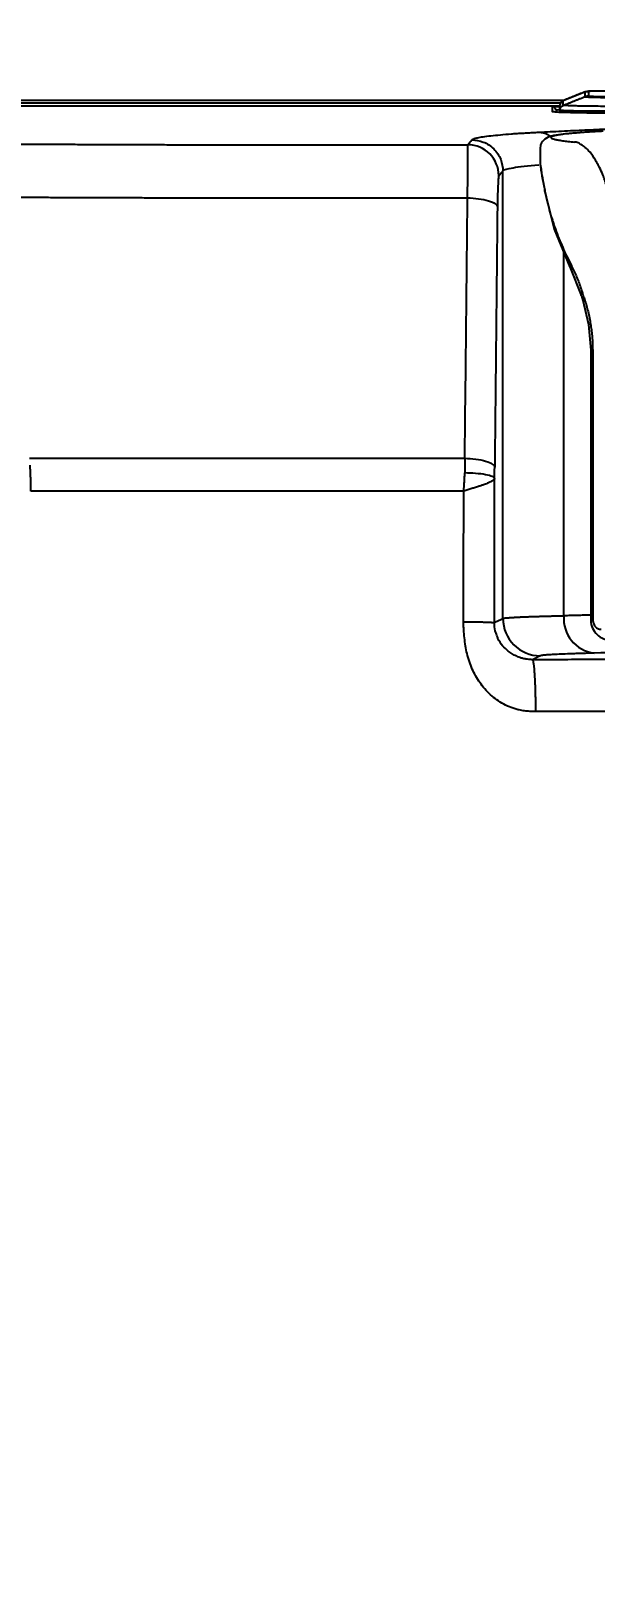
# Model space of a CAD drawing. Extents: x -4361 to 1554, y -156 to 2372.
# Drawn here: x -840.3 to -787.5, y 1653.5 to 1797.8 of the extents above; entities that cross this region are included whole.
import ezdxf

# ---------------------------------------------------------------- set-up
doc = ezdxf.new("R2010")
doc.units = 0
doc.header["$LTSCALE"] = 20
doc.header["$MEASUREMENT"] = 0
doc.layers.get('0').update_dxf_attribs({"linetype": 'CONTINUOUS'})
doc.layers.get('DEFPOINTS').update_dxf_attribs({"linetype": 'CONTINUOUS'})
doc.styles.get("Standard").update_dxf_attribs({"font": 'NanumGothic.ttf'})
doc.dimstyles.get("Standard").update_dxf_attribs({"dimtxt": 2.7, "dimasz": 2.5, "dimexe": 1.5, "dimexo": 1.5, "dimgap": 1.5, "dimtad": 1, "dimdec": 0, "dimlfac": 10, "dimzin": 0, "dimdsep": 46, "dimtxsty": 'Standard', "dimcen": 0, "dimclrt": 2, "dimadec": 0, "dimazin": 0, "dimtfac": 1, "dimtdec": 0, "dimtmove": 0, "dimatfit": 3, "dimfxl": 0, "dimtolj": 1, "dimtzin": 0, "dimarcsym": 0})

# ---------------------------------------------------------------- blocks, each defined once
blk = doc.blocks.new('*D22')
at = {"color": 3, "lineweight": -2}
for p, q in [((-1060.18, 1772.82), (-1060.18, 1895.2)), ((-335.22, 1591.97), (-335.22, 1895.2)), ((-1040.18, 1890.2), (-355.22, 1890.2))]:
    blk.add_line(p, q, dxfattribs=at)
at = {"color": 3}
for points in [[(-1040.18, 1893.53), (-1040.18, 1886.87), (-1060.18, 1890.2)], [(-355.22, 1893.53), (-355.22, 1886.87), (-335.22, 1890.2)]]:
    blk.add_solid(points, dxfattribs=at)
at = {"layer": 'DEFPOINTS', "color": 0}
for p in [(-335.22, 1890.2), (-1060.18, 1771.32), (-335.22, 1590.47)]:
    blk.add_point(p, dxfattribs=at)
at = {"color": 2, "insert": (-697.7, 1911.09), "char_height": 20, "attachment_point": 5}
blk.add_mtext('\\A1;725', dxfattribs=at)

msp = doc.modelspace()

# ---------------------------------------------------------------- linework, layer by layer
for p, q in [((-790.46, 1791.32), (-1040.18, 1791.32)), ((-788.5, 1792.1), (-790.53, 1791.29)), ((-788.51, 1792.1), (-788.51, 1791.66)), ((-788.14, 1792.17), (-788.14, 1791.73)), ((-769.76, 1792.18), (-787.58, 1792.18)), ((-790.78, 1791.05), (-1039.91, 1791.05)), ((-790.83, 1790.79), (-1039.91, 1790.79)), ((-790.83, 1790.39), (-790.83, 1790.83)), ((-790.83, 1790.2), (-790.83, 1790.39)), ((-792.68, 1786.81), (-792.68, 1785.47)), ((-796.17, 1742.84), (-796.17, 1784.73)), ((-790.45, 1743.09), (-790.45, 1777.06)), ((-789.91, 1775.74), (-788.82, 1773.01)), ((-788.82, 1773.03), (-788.69, 1772.59)), ((-787.95, 1767.96), (-787.95, 1742.81)), ((-787.76, 1767.96), (-787.76, 1742.82)), ((-792.67, 1739.34), (-793.38, 1738.98))]:
    msp.add_line(p, q)
at = {"flags": 128}
for points in [[(-786.77, 1788.43), (-789, 1788.29), (-790.52, 1788.15), (-791.41, 1788.02), (-791.92, 1787.87), (-792.24, 1787.69), (-792.47, 1787.47), (-792.56, 1787.33), (-792.63, 1787.16), (-792.68, 1786.78)], [(-792.62, 1785.1), (-792.53, 1784.27), (-792.3, 1783.2)], [(-792.28, 1782.92), (-791.36, 1779.26), (-789.89, 1775.7)], [(-788.69, 1772.61), (-788.15, 1770.35), (-787.95, 1767.93)]]:
    msp.add_lwpolyline(points, dxfattribs=at)
for centre, radius, start, end in [((-787.37, 1784.54), 7.64, 91.5301, 98.065), ((-785.98, 1848.95), 57.28, 268.3086, 269.5955), ((-799.45, 1784.26), 2.9, 0.1143, 89.907), ((-792.66, 1742.84), 3.5, 180.0277, 269.9462), ((-787.21, 1742.83), 3.26, 175.3002, 262.6543), ((-786.07, 1742.7), 1.88, 176.2637, 266.5599)]:
    msp.add_arc(centre, radius, start, end)
for points, knots in [([(-790.52, 1791.29), (-790.56, 1791.27), (-790.65, 1791.23), (-790.75, 1791.11), (-790.82, 1790.98), (-790.83, 1790.88), (-790.83, 1790.83)], [0, 0, 0, 0, 0.249999, 0.499997, 0.750008, 1, 1, 1, 1]), ([(-788.41, 1792.1), (-788.43, 1792.1), (-788.5, 1792.1), (-788.51, 1792.1), (-788.51, 1792.1)], [0, 0, 0, 0, 0.2298102, 1, 1, 1, 1]), ([(-788.51, 1791.66), (-788.44, 1791.65), (-788.31, 1791.63), (-787.26, 1791.6), (-785.76, 1791.59), (-784.58, 1791.59), (-783.98, 1791.59)], [0, 0, 0, 0, 0.250043, 0.500057, 0.750043, 1, 1, 1, 1]), ([(-787.58, 1792.18), (-787.65, 1792.18), (-787.76, 1792.18), (-787.89, 1792.18), (-787.98, 1792.17), (-788.05, 1792.17), (-788.12, 1792.17), (-788.13, 1792.17), (-788.14, 1792.17)], [0, 0, 0, 0, 0.2394691, 0.3694289, 0.500003, 0.6299635, 0.7605373, 1, 1, 1, 1]), ([(-788.14, 1791.73), (-788.12, 1791.72), (-788.09, 1791.71), (-787.72, 1791.7), (-787.67, 1791.7)], [0, 0, 0, 0, 0.849768, 1, 1, 1, 1]), ([(-787.67, 1791.7), (-787.44, 1791.69), (-786.95, 1791.68), (-785.61, 1791.67), (-784.52, 1791.66), (-783.98, 1791.66)], [0, 0, 0, 0, 0.291585, 0.645793, 1, 1, 1, 1]), ([(-792.8, 1788.34), (-792.45, 1788.36), (-791.74, 1788.39), (-790.67, 1788.45), (-789.58, 1788.5), (-788.5, 1788.55), (-787.4, 1788.6), (-786.29, 1788.65), (-785.18, 1788.7), (-784.06, 1788.75), (-782.93, 1788.79), (-781.79, 1788.84), (-780.64, 1788.89), (-779.49, 1788.93), (-778.33, 1788.98), (-777.16, 1789.02), (-775.98, 1789.06), (-774.79, 1789.11), (-772.29, 1789.19), (-768.43, 1789.32), (-763.1, 1789.48), (-757.64, 1789.63), (-752.04, 1789.77), (-746.3, 1789.89), (-740.44, 1790.01), (-734.45, 1790.12), (-729.47, 1790.2), (-725.58, 1790.26), (-722.81, 1790.3), (-720.02, 1790.34), (-717.21, 1790.37), (-714.38, 1790.41), (-711.53, 1790.44), (-708.65, 1790.47), (-705.76, 1790.5), (-703.81, 1790.52), (-702.83, 1790.53)], [0, 0, 0, 0, 0.014703, 0.0294, 0.044092, 0.058779, 0.073463, 0.088143, 0.102821, 0.117496, 0.132169, 0.146841, 0.161512, 0.176183, 0.190854, 0.205526, 0.220199, 0.234874, 0.249551, 0.312174, 0.374726, 0.437247, 0.499779, 0.562375, 0.624957, 0.687565, 0.750239, 0.777975, 0.805706, 0.833436, 0.861169, 0.888909, 0.916658, 0.944421, 0.9722, 1, 1, 1, 1]), ([(-791.53, 1790.73), (-791.5, 1790.74), (-791.44, 1790.75), (-790.98, 1790.75), (-790.83, 1790.76)], [0, 0, 0, 0, 0.683331, 1, 1, 1, 1]), ([(-791.53, 1790.73), (-791.46, 1790.73), (-791.38, 1790.7), (-791.26, 1790.58), (-791.23, 1790.5), (-791.23, 1790.43)], [0, 0, 0, 0, 0.5, 0.5, 1, 1, 1, 1]), ([(-783.98, 1790.1), (-784.07, 1790.1), (-784.24, 1790.1), (-784.49, 1790.11), (-784.74, 1790.11), (-784.99, 1790.11), (-785.39, 1790.11), (-785.92, 1790.11), (-786.75, 1790.12), (-787.64, 1790.12), (-788.54, 1790.14), (-789.47, 1790.15), (-790.38, 1790.18), (-790.98, 1790.2), (-791.29, 1790.22), (-791.42, 1790.24), (-791.49, 1790.25), (-791.53, 1790.25), (-791.53, 1790.26), (-791.53, 1790.26)], [0, 0, 0, 0, 0.021414, 0.042773, 0.064099, 0.085417, 0.106751, 0.165105, 0.223341, 0.326306, 0.411043, 0.497233, 0.635535, 0.773476, 0.832468, 0.891798, 0.927719, 0.963748, 1, 1, 1, 1]), ([(-791.23, 1790.43), (-791.21, 1790.43), (-791.16, 1790.44), (-791.02, 1790.45), (-790.85, 1790.45), (-790.83, 1790.45)], [0, 0, 0, 0, 0.502387, 0.951824, 1, 1, 1, 1]), ([(-790.83, 1790.39), (-790.83, 1790.44), (-790.82, 1790.54), (-790.75, 1790.67), (-790.65, 1790.79), (-790.56, 1790.83), (-790.52, 1790.85)], [0, 0, 0, 0, 0.249991, 0.499997, 0.750009, 1, 1, 1, 1]), ([(-783.98, 1790.29), (-784.86, 1790.29), (-786.19, 1790.29), (-787.78, 1790.3), (-789.08, 1790.32), (-790.08, 1790.34), (-790.72, 1790.36), (-790.79, 1790.38), (-790.83, 1790.39)], [0, 0, 0, 0, 0.242814, 0.369674, 0.499799, 0.708813, 0.844239, 1, 1, 1, 1]), ([(-783.98, 1790.75), (-784.12, 1790.75), (-784.66, 1790.75), (-785.52, 1790.75), (-786.4, 1790.76), (-787.17, 1790.76), (-787.89, 1790.77), (-788.55, 1790.78), (-789.08, 1790.79), (-789.61, 1790.8), (-790.08, 1790.82), (-790.44, 1790.83), (-790.49, 1790.85), (-790.52, 1790.85)], [0, 0, 0, 0, 0.04107, 0.157591, 0.25304, 0.309983, 0.40874, 0.500158, 0.56246, 0.642032, 0.762592, 0.870625, 1, 1, 1, 1]), ([(-799.06, 1787.62), (-799.06, 1787.63), (-799.04, 1787.65), (-799.01, 1787.67), (-798.97, 1787.69), (-798.92, 1787.71), (-798.86, 1787.74), (-798.79, 1787.76), (-798.72, 1787.78), (-798.63, 1787.8), (-798.43, 1787.85), (-798.03, 1787.92), (-797.32, 1788.01), (-796.43, 1788.1), (-795.6, 1788.17), (-794.91, 1788.22), (-794.42, 1788.25), (-793.91, 1788.28), (-793.37, 1788.31), (-792.99, 1788.33), (-792.8, 1788.34)], [0, 0, 0, 0, 0.028006, 0.055925, 0.083764, 0.11153, 0.13923, 0.166873, 0.194465, 0.222015, 0.24953, 0.37424, 0.500223, 0.626082, 0.750805, 0.800279, 0.849892, 0.899687, 0.949708, 1, 1, 1, 1]), ([(-792.8, 1788.34), (-792.51, 1788.3), (-792.11, 1788.25), (-791.77, 1788), (-791.68, 1787.94)], [0, 0, 0, 0, 0.742677, 1, 1, 1, 1]), ([(-786.81, 1788.43), (-786.92, 1788.42), (-787.12, 1788.41), (-787.41, 1788.4), (-787.7, 1788.38), (-787.97, 1788.36), (-788.24, 1788.35), (-788.49, 1788.33), (-788.74, 1788.31), (-788.98, 1788.29), (-789.21, 1788.27), (-789.42, 1788.26), (-789.63, 1788.24), (-789.83, 1788.22), (-790.17, 1788.19), (-790.59, 1788.14), (-791.03, 1788.07), (-791.35, 1788.01), (-791.57, 1787.94), (-791.68, 1787.88), (-791.67, 1787.81), (-791.56, 1787.74), (-791.35, 1787.68), (-791.03, 1787.61), (-790.68, 1787.56), (-790.35, 1787.51), (-790.08, 1787.48), (-789.79, 1787.45), (-789.57, 1787.43), (-789.47, 1787.42)], [0, 0, 0, 0, 0.020239, 0.040409, 0.060516, 0.080569, 0.100576, 0.120544, 0.140482, 0.160398, 0.180299, 0.200195, 0.220092, 0.24, 0.259926, 0.324391, 0.388654, 0.451997, 0.515168, 0.57743, 0.63954, 0.700752, 0.761812, 0.82199, 0.881983, 0.911573, 0.941082, 0.970546, 1, 1, 1, 1]), ([(-841.88, 1787.23), (-841.34, 1787.23), (-840.25, 1787.22), (-838.63, 1787.22), (-837, 1787.21), (-835.37, 1787.2), (-833.75, 1787.2), (-832.12, 1787.19), (-830.49, 1787.18), (-828.85, 1787.18), (-827.22, 1787.17), (-825.59, 1787.17), (-823.96, 1787.17), (-822.32, 1787.16), (-820.22, 1787.16), (-817.65, 1787.15), (-814.62, 1787.15), (-811.58, 1787.15), (-808.55, 1787.15), (-805.51, 1787.15), (-802.48, 1787.15), (-800.45, 1787.16), (-799.44, 1787.16)], [0, 0, 0, 0, 0.0384796, 0.0769529, 0.1154215, 0.1538869, 0.1923504, 0.2308137, 0.269278, 0.3077449, 0.3462159, 0.3846924, 0.4231758, 0.4616677, 0.5001695, 0.5716125, 0.643027, 0.7144224, 0.785808, 0.8571933, 0.9285875, 1, 1, 1, 1]), ([(-799.47, 1782.2), (-799.47, 1782.28), (-799.47, 1782.45), (-799.47, 1782.7), (-799.47, 1782.95), (-799.46, 1783.21), (-799.46, 1783.46), (-799.46, 1783.71), (-799.46, 1783.96), (-799.46, 1784.2), (-799.46, 1784.44), (-799.46, 1784.68), (-799.46, 1784.91), (-799.46, 1785.13), (-799.46, 1785.35), (-799.46, 1785.56), (-799.46, 1785.9), (-799.45, 1786.37), (-799.45, 1786.74), (-799.45, 1786.95), (-799.45, 1787.06), (-799.44, 1787.13), (-799.44, 1787.15), (-799.44, 1787.16)], [0, 0, 0, 0, 0.030522, 0.061624, 0.093296, 0.125528, 0.158304, 0.191609, 0.225425, 0.25973, 0.294501, 0.329713, 0.365337, 0.401344, 0.437701, 0.474374, 0.511325, 0.630328, 0.773123, 0.831232, 0.888492, 0.944784, 1, 1, 1, 1]), ([(-799.06, 1787.62), (-798.72, 1787.62), (-798.35, 1787.56), (-797.64, 1787.28), (-797.3, 1787.06), (-796.73, 1786.49), (-796.51, 1786.15), (-796.23, 1785.44), (-796.17, 1785.07), (-796.17, 1784.73)], [0, 0, 0, 0, 0.25, 0.25, 0.5, 0.5, 0.75, 0.75, 1, 1, 1, 1]), ([(-786.26, 1782.45), (-786.28, 1782.53), (-786.31, 1782.68), (-786.36, 1782.91), (-786.42, 1783.15), (-786.49, 1783.38), (-786.56, 1783.62), (-786.64, 1783.86), (-786.72, 1784.11), (-786.87, 1784.51), (-787.16, 1785.16), (-787.61, 1785.95), (-788.1, 1786.59), (-788.49, 1786.95), (-788.76, 1787.14), (-788.95, 1787.26), (-789.13, 1787.34), (-789.3, 1787.4), (-789.41, 1787.41), (-789.47, 1787.42)], [0, 0, 0, 0, 0.02671, 0.054326, 0.082847, 0.112271, 0.14259, 0.173796, 0.205877, 0.238823, 0.339761, 0.489458, 0.636141, 0.746777, 0.800715, 0.852979, 0.9036, 0.952605, 1, 1, 1, 1]), ([(-792.67, 1785.47), (-792.68, 1785.45), (-792.69, 1785.4), (-792.63, 1785.09), (-792.59, 1784.63), (-792.41, 1783.76), (-792.27, 1783.07)], [0, 0, 0, 0, 0.071571, 0.251011, 0.408388, 1, 1, 1, 1]), ([(-796.54, 1784.26), (-796.55, 1784.26), (-796.55, 1784.25), (-796.56, 1784.23), (-796.56, 1784.2), (-796.57, 1784.16), (-796.58, 1784.11), (-796.59, 1784.01), (-796.61, 1783.81), (-796.62, 1783.45), (-796.64, 1783), (-796.66, 1782.54), (-796.66, 1782.11), (-796.67, 1781.74), (-796.67, 1781.48), (-796.68, 1781.35)], [0, 0, 0, 0, 0.038014, 0.075855, 0.113604, 0.151343, 0.189155, 0.227122, 0.358072, 0.489091, 0.622865, 0.756679, 0.83787, 0.918703, 1, 1, 1, 1]), ([(-796.17, 1784.73), (-796.09, 1784.83), (-795.76, 1784.93), (-794.63, 1785.11), (-793.82, 1785.2), (-792.79, 1785.29)], [0, 0, 0, 0, 0.5, 0.5, 1, 1, 1, 1]), ([(-792.27, 1783.07), (-792.28, 1783.01), (-792.28, 1782.91), (-792.25, 1782.78), (-792.2, 1782.72), (-792.18, 1782.69)], [0, 0, 0, 0, 0.408254, 0.794484, 1, 1, 1, 1]), ([(-792.27, 1783.07), (-792.24, 1782.9), (-792.18, 1782.58), (-792.08, 1782.1), (-791.97, 1781.63), (-791.85, 1781.18), (-791.73, 1780.74), (-791.6, 1780.31), (-791.47, 1779.9), (-791.28, 1779.33), (-791.02, 1778.62), (-790.67, 1777.77), (-790.3, 1776.96), (-790.04, 1776.43), (-789.91, 1776.17)], [0, 0, 0, 0, 0.06976, 0.137869, 0.204327, 0.269135, 0.332294, 0.393802, 0.453662, 0.511873, 0.640333, 0.764504, 0.884391, 1, 1, 1, 1]), ([(-842.67, 1782.26), (-842.11, 1782.26), (-841, 1782.25), (-839.32, 1782.25), (-837.65, 1782.24), (-835.98, 1782.23), (-834.31, 1782.23), (-832.64, 1782.22), (-830.97, 1782.22), (-829.31, 1782.21), (-827.64, 1782.21), (-825.97, 1782.2), (-824.31, 1782.2), (-822.64, 1782.2), (-820.98, 1782.19), (-819.31, 1782.19), (-817.65, 1782.19), (-815.99, 1782.19), (-814.33, 1782.19), (-812.67, 1782.19), (-811.02, 1782.19), (-809.36, 1782.19), (-807.71, 1782.19), (-806.06, 1782.19), (-804.41, 1782.19), (-802.76, 1782.19), (-801.11, 1782.19), (-800.01, 1782.19), (-799.47, 1782.2)], [0, 0, 0, 0, 0.038885, 0.077737, 0.116555, 0.155338, 0.194089, 0.232805, 0.271487, 0.310136, 0.34875, 0.387331, 0.425878, 0.464391, 0.50287, 0.541315, 0.579726, 0.618103, 0.656446, 0.694755, 0.73303, 0.771271, 0.809478, 0.847651, 0.885789, 0.923894, 0.961964, 1, 1, 1, 1]), ([(-799.47, 1782.2), (-799.13, 1782.19), (-798.78, 1782.16), (-798.1, 1782.07), (-797.78, 1782.01), (-797.24, 1781.84), (-797.03, 1781.75), (-796.75, 1781.55), (-796.69, 1781.45), (-796.68, 1781.35)], [0, 0, 0, 0, 0.25, 0.25, 0.5, 0.5, 0.75, 0.75, 1, 1, 1, 1]), ([(-789.91, 1776.17), (-789.93, 1776.11), (-789.97, 1775.99), (-789.96, 1775.83), (-789.92, 1775.75), (-789.9, 1775.72)], [0, 0, 0, 0, 0.391308, 0.760849, 1, 1, 1, 1]), ([(-789.91, 1776.17), (-789.87, 1776.1), (-789.79, 1775.94), (-789.67, 1775.69), (-789.55, 1775.44), (-789.43, 1775.19), (-789.28, 1774.84), (-789.1, 1774.41), (-788.9, 1773.87), (-788.78, 1773.5), (-788.72, 1773.32)], [0, 0, 0, 0, 0.095163, 0.189789, 0.283949, 0.377719, 0.471171, 0.6498, 0.825884, 1, 1, 1, 1]), ([(-788.82, 1773.03), (-788.82, 1773.04), (-788.84, 1773.08), (-788.82, 1773.18), (-788.75, 1773.27), (-788.72, 1773.32)], [0, 0, 0, 0, 0.072713, 0.526383, 1, 1, 1, 1]), ([(-788.57, 1772.88), (-788.61, 1772.83), (-788.68, 1772.74), (-788.7, 1772.64), (-788.68, 1772.59), (-788.68, 1772.59)], [0, 0, 0, 0, 0.462152, 0.899366, 1, 1, 1, 1]), ([(-788.57, 1772.88), (-788.55, 1772.79), (-788.49, 1772.62), (-788.41, 1772.37), (-788.34, 1772.11), (-788.24, 1771.75), (-788.13, 1771.27), (-788.01, 1770.69), (-787.92, 1770.13), (-787.85, 1769.59), (-787.8, 1769.05), (-787.77, 1768.5), (-787.77, 1768.14), (-787.76, 1767.96)], [0, 0, 0, 0, 0.057577, 0.114296, 0.170202, 0.225338, 0.34754, 0.469788, 0.577767, 0.68437, 0.79, 0.89507, 1, 1, 1, 1]), ([(-787.76, 1767.96), (-787.81, 1767.96), (-787.9, 1767.96), (-787.95, 1767.96), (-787.94, 1767.96), (-787.94, 1767.96)], [0, 0, 0, 0, 0.446465, 0.892933, 1, 1, 1, 1]), ([(-840.45, 1757.83), (-839.96, 1757.83), (-838.74, 1757.83), (-836.52, 1757.83), (-833.52, 1757.83), (-829.75, 1757.83), (-825.2, 1757.83), (-820, 1757.83), (-814.69, 1757.83), (-809.79, 1757.83), (-805.71, 1757.83), (-802.45, 1757.83), (-800.54, 1757.83), (-799.73, 1757.83)], [0, 0, 0, 0, 0.035784, 0.090574, 0.16437, 0.257171, 0.368976, 0.499786, 0.639825, 0.759867, 0.859911, 0.939956, 1, 1, 1, 1]), ([(-840.34, 1754.74), (-840.34, 1754.84), (-840.33, 1755.04), (-840.34, 1755.35), (-840.34, 1755.65), (-840.35, 1755.96), (-840.36, 1756.26), (-840.37, 1756.57), (-840.39, 1756.87), (-840.4, 1757.07), (-840.41, 1757.17)], [0, 0, 0, 0, 0.123799, 0.247968, 0.372495, 0.497366, 0.62257, 0.748091, 0.873907, 1, 1, 1, 1]), ([(-799.73, 1757.83), (-799.4, 1757.82), (-799.05, 1757.8), (-798.37, 1757.71), (-798.05, 1757.64), (-797.51, 1757.48), (-797.3, 1757.39), (-797.01, 1757.19), (-796.94, 1757.08), (-796.93, 1756.99)], [0, 0, 0, 0, 0.25, 0.25, 0.5, 0.5, 0.75, 0.75, 1, 1, 1, 1]), ([(-799.83, 1754.74), (-799.82, 1754.84), (-799.81, 1755.02), (-799.79, 1755.27), (-799.78, 1755.48), (-799.76, 1755.75), (-799.74, 1756.07), (-799.74, 1756.33), (-799.73, 1756.45)], [0, 0, 0, 0, 0.167285, 0.313019, 0.437106, 0.539484, 0.789398, 1, 1, 1, 1]), ([(-796.94, 1755.94), (-796.95, 1755.93), (-796.95, 1755.9), (-796.97, 1755.87), (-797.01, 1755.83), (-797.06, 1755.78), (-797.11, 1755.74), (-797.23, 1755.67), (-797.44, 1755.56), (-797.72, 1755.44), (-798, 1755.34), (-798.24, 1755.25), (-798.5, 1755.17), (-798.77, 1755.08), (-799.2, 1754.95), (-799.57, 1754.82), (-799.83, 1754.74)], [0, 0, 0, 0, 0.038951, 0.0787971, 0.1194951, 0.1609942, 0.2032366, 0.2461571, 0.3646884, 0.4951222, 0.548101, 0.6207395, 0.6952521, 0.7468338, 0.8262016, 1, 1, 1, 1]), ([(-796.94, 1755.94), (-796.95, 1756), (-797.02, 1756.06), (-797.31, 1756.18), (-797.52, 1756.24), (-798.06, 1756.34), (-798.38, 1756.38), (-799.05, 1756.43), (-799.41, 1756.44), (-799.73, 1756.45)], [0, 0, 0, 0, 0.25, 0.25, 0.5, 0.5, 0.75, 0.75, 1, 1, 1, 1]), ([(-796.96, 1742.44), (-796.96, 1742.51), (-796.96, 1742.77), (-796.96, 1743.31), (-796.96, 1744.16), (-796.95, 1745.34), (-796.95, 1746.84), (-796.95, 1748.66), (-796.95, 1750.8), (-796.95, 1753.27), (-796.94, 1755.01), (-796.94, 1755.94)], [0, 0, 0, 0, 0.016263, 0.056131, 0.119757, 0.207151, 0.318263, 0.453103, 0.611673, 0.793972, 1, 1, 1, 1]), ([(-799.83, 1754.74), (-800.35, 1754.74), (-801.61, 1754.74), (-803.85, 1754.74), (-806.78, 1754.74), (-811.53, 1754.74), (-817.77, 1754.74), (-823.81, 1754.74), (-828.3, 1754.74), (-831.31, 1754.74), (-834.32, 1754.74), (-837.33, 1754.74), (-839.34, 1754.74), (-840.34, 1754.74)], [0, 0, 0, 0, 0.038059, 0.093286, 0.165682, 0.255244, 0.444119, 0.627618, 0.702094, 0.776571, 0.851047, 0.925524, 1, 1, 1, 1]), ([(-799.85, 1742.53), (-799.85, 1742.8), (-799.84, 1743.38), (-799.84, 1744.19), (-799.84, 1744.98), (-799.84, 1745.73), (-799.84, 1746.52), (-799.84, 1749.53), (-799.83, 1752.27), (-799.83, 1754.74)], [0, 0, 0, 0, 0.06721, 0.142347, 0.196931, 0.261855, 0.326783, 0.391712, 1, 1, 1, 1]), ([(-793.08, 1734.12), (-793.18, 1734.12), (-793.36, 1734.12), (-793.64, 1734.14), (-793.9, 1734.16), (-794.15, 1734.19), (-794.4, 1734.22), (-794.68, 1734.28), (-795.01, 1734.37), (-795.5, 1734.53), (-796.32, 1734.91), (-797.36, 1735.65), (-798.35, 1736.79), (-799.08, 1738.1), (-799.47, 1739.28), (-799.67, 1740.27), (-799.77, 1741.02), (-799.81, 1741.65), (-799.84, 1742.09), (-799.84, 1742.34), (-799.85, 1742.47), (-799.85, 1742.53)], [0, 0, 0, 0, 0.02347, 0.046107, 0.067935, 0.088981, 0.109276, 0.128852, 0.160506, 0.192967, 0.256618, 0.382284, 0.506345, 0.626599, 0.752187, 0.811846, 0.87566, 0.937769, 0.968886, 0.985061, 1, 1, 1, 1]), ([(-799.85, 1742.53), (-799.79, 1742.53), (-799.66, 1742.53), (-799.48, 1742.53), (-799.3, 1742.53), (-799.11, 1742.53), (-798.93, 1742.52), (-798.75, 1742.52), (-798.57, 1742.52), (-798.39, 1742.52), (-798.22, 1742.51), (-798.06, 1742.51), (-797.91, 1742.5), (-797.76, 1742.5), (-797.63, 1742.49), (-797.5, 1742.49), (-797.39, 1742.48), (-797.29, 1742.48), (-797.21, 1742.47), (-797.13, 1742.47), (-797.07, 1742.46), (-797.02, 1742.46), (-796.99, 1742.45), (-796.97, 1742.45), (-796.96, 1742.44), (-796.96, 1742.44)], [0, 0, 0, 0, 0.039897, 0.08068, 0.122298, 0.164695, 0.207803, 0.251548, 0.295848, 0.340613, 0.38575, 0.431158, 0.476733, 0.52237, 0.567961, 0.613402, 0.658587, 0.703416, 0.747792, 0.791626, 0.834834, 0.877339, 0.919074, 0.959978, 1, 1, 1, 1]), ([(-796.72, 1741.25), (-796.78, 1741.39), (-796.93, 1741.76), (-796.95, 1742.18), (-796.96, 1742.44)], [0, 0, 0, 0, 0.3873903, 1, 1, 1, 1]), ([(-796.17, 1742.84), (-796.16, 1742.84), (-796.14, 1742.85), (-796.11, 1742.85), (-796.06, 1742.86), (-796.01, 1742.87), (-795.94, 1742.88), (-795.87, 1742.89), (-795.79, 1742.9), (-795.7, 1742.9), (-795.6, 1742.91), (-795.5, 1742.92), (-795.39, 1742.93), (-795.27, 1742.93), (-795.14, 1742.94), (-795.01, 1742.95), (-794.88, 1742.96), (-794.73, 1742.96), (-794.59, 1742.97), (-794.43, 1742.98), (-794.28, 1742.98), (-794.12, 1742.99), (-793.95, 1743), (-793.79, 1743), (-793.62, 1743.01), (-793.44, 1743.01), (-793.26, 1743.02), (-793.09, 1743.03), (-792.9, 1743.03), (-792.72, 1743.04), (-792.54, 1743.04), (-792.35, 1743.05), (-792.16, 1743.05), (-791.97, 1743.06), (-791.78, 1743.06), (-791.59, 1743.07), (-791.4, 1743.07), (-791.21, 1743.08), (-791.02, 1743.08), (-790.83, 1743.08), (-790.64, 1743.09), (-790.52, 1743.09), (-790.45, 1743.09)], [0, 0, 0, 0, 0.031863, 0.063374, 0.094532, 0.125338, 0.155791, 0.185894, 0.215644, 0.245043, 0.274089, 0.302784, 0.331127, 0.359118, 0.386757, 0.414044, 0.440979, 0.467563, 0.493794, 0.519674, 0.545202, 0.570377, 0.595201, 0.619674, 0.643794, 0.667562, 0.690979, 0.714043, 0.736756, 0.759117, 0.781126, 0.802783, 0.824088, 0.845041, 0.865642, 0.885891, 0.905788, 0.925334, 0.944528, 0.96337, 0.981861, 1, 1, 1, 1]), ([(-787.76, 1742.82), (-787.81, 1742.82), (-787.9, 1742.82), (-787.95, 1742.82), (-787.94, 1742.82), (-787.94, 1742.82)], [0, 0, 0, 0, 0.450995, 0.901993, 1, 1, 1, 1]), ([(-787.76, 1742.82), (-787.76, 1742.79), (-787.76, 1742.73), (-787.75, 1742.65), (-787.74, 1742.57), (-787.72, 1742.49), (-787.69, 1742.37), (-787.63, 1742.23), (-787.53, 1742.08), (-787.41, 1741.96), (-787.28, 1741.88), (-787.13, 1741.83), (-787.03, 1741.82), (-786.98, 1741.82)], [0, 0, 0, 0, 0.046967, 0.093534, 0.140239, 0.187616, 0.236176, 0.356621, 0.48111, 0.605118, 0.735502, 0.866198, 1, 1, 1, 1]), ([(-795.11, 1739.41), (-795.18, 1739.45), (-795.37, 1739.55), (-795.75, 1739.82), (-796.21, 1740.28), (-796.57, 1740.78), (-796.69, 1741.15), (-796.72, 1741.25)], [0, 0, 0, 0, 0.092958, 0.267819, 0.572784, 0.89012, 1, 1, 1, 1]), ([(-793.38, 1738.98), (-793.44, 1738.98), (-793.56, 1738.98), (-793.77, 1739), (-793.96, 1739.02), (-794.15, 1739.06), (-794.29, 1739.09), (-794.44, 1739.13), (-794.6, 1739.18), (-794.83, 1739.27), (-795, 1739.36), (-795.11, 1739.41)], [0, 0, 0, 0, 0.093004, 0.180363, 0.340691, 0.399093, 0.494879, 0.578352, 0.652783, 0.791638, 1, 1, 1, 1]), ([(-787.62, 1739.59), (-787.72, 1739.59), (-787.91, 1739.59), (-788.19, 1739.58), (-788.46, 1739.57), (-788.72, 1739.56), (-788.97, 1739.56), (-789.22, 1739.55), (-789.46, 1739.54), (-789.92, 1739.53), (-790.55, 1739.5), (-791.26, 1739.47), (-791.83, 1739.44), (-792.19, 1739.41), (-792.41, 1739.39), (-792.53, 1739.37), (-792.62, 1739.35), (-792.65, 1739.34), (-792.67, 1739.34)], [0, 0, 0, 0, 0.03127, 0.062507, 0.093722, 0.124926, 0.156129, 0.187342, 0.218575, 0.24984, 0.374815, 0.499827, 0.624842, 0.74989, 0.812443, 0.874921, 0.937411, 1, 1, 1, 1]), ([(-773.93, 1739.89), (-775.14, 1739.87), (-779.98, 1739.77), (-784.35, 1739.67), (-787.62, 1739.59)], [0, 0, 0, 0, 0.249729, 1, 1, 1, 1]), ([(-774.49, 1739.01), (-775.03, 1739.01), (-776.12, 1739.01), (-777.75, 1739), (-779.38, 1739), (-781.02, 1739), (-782.65, 1738.99), (-784.29, 1738.99), (-785.88, 1738.99), (-787.82, 1738.99), (-789.5, 1738.98), (-790.96, 1738.98), (-791.68, 1738.98), (-792.24, 1738.98), (-792.66, 1738.98), (-793.04, 1738.98), (-793.29, 1738.98), (-793.38, 1738.98)], [0, 0, 0, 0, 0.086585, 0.173169, 0.259753, 0.346338, 0.432922, 0.519506, 0.60609, 0.686092, 0.825965, 0.872184, 0.918408, 0.939882, 0.960527, 0.985442, 1, 1, 1, 1]), ([(-793.08, 1734.12), (-793.08, 1734.19), (-793.08, 1734.34), (-793.08, 1734.55), (-793.09, 1734.76), (-793.09, 1734.96), (-793.09, 1735.16), (-793.09, 1735.35), (-793.1, 1735.53), (-793.1, 1735.71), (-793.11, 1735.87), (-793.11, 1736.03), (-793.11, 1736.18), (-793.12, 1736.32), (-793.12, 1736.46), (-793.13, 1736.58), (-793.13, 1736.7), (-793.14, 1736.8), (-793.14, 1736.9), (-793.15, 1736.99), (-793.15, 1737.08), (-793.15, 1737.15), (-793.16, 1737.22), (-793.16, 1737.28), (-793.16, 1737.34), (-793.17, 1737.39), (-793.17, 1737.43), (-793.17, 1737.46), (-793.17, 1737.49), (-793.17, 1737.52), (-793.18, 1737.65), (-793.2, 1737.87), (-793.22, 1738.17), (-793.25, 1738.41), (-793.27, 1738.62), (-793.3, 1738.78), (-793.33, 1738.89), (-793.36, 1738.96), (-793.38, 1738.97), (-793.38, 1738.98)], [0, 0, 0, 0, 0.028636, 0.0568132, 0.0844715, 0.1115535, 0.1380046, 0.1637735, 0.1888124, 0.2130771, 0.236527, 0.2591253, 0.2808389, 0.3016383, 0.3214971, 0.3403927, 0.3583053, 0.3752179, 0.3911163, 0.4059884, 0.4198244, 0.4326165, 0.4443581, 0.4550445, 0.4646718, 0.4732371, 0.4807386, 0.4871748, 0.4925448, 0.496848, 0.5000841, 0.5654352, 0.6305472, 0.6951037, 0.7588045, 0.8213732, 0.8825637, 0.9421642, 1, 1, 1, 1]), ([(-773.84, 1734.15), (-774.41, 1734.15), (-775.57, 1734.15), (-777.37, 1734.15), (-779.26, 1734.14), (-781.25, 1734.14), (-783.34, 1734.14), (-785.28, 1734.13), (-787.05, 1734.13), (-788.37, 1734.13), (-789.26, 1734.13), (-789.77, 1734.13), (-790.17, 1734.12), (-790.62, 1734.12), (-791.06, 1734.13), (-791.51, 1734.13), (-791.93, 1734.13), (-792.36, 1734.12), (-792.73, 1734.12), (-792.99, 1734.12), (-793.08, 1734.12)], [0, 0, 0, 0, 0.088598, 0.182162, 0.280693, 0.384191, 0.492656, 0.606087, 0.687348, 0.768609, 0.810431, 0.825962, 0.849071, 0.872181, 0.895292, 0.918403, 0.941658, 0.960525, 0.985441, 1, 1, 1, 1])]:
    msp.add_open_spline(points, degree=3, knots=knots)
for points, degree in [([(-788.51, 1792.1), (-790.52, 1791.29)], 1), ([(-790.52, 1790.85), (-788.51, 1791.66)], 1), ([(-790.52, 1790.85), (-790.52, 1791.29)], 1), ([(-788.14, 1792.17), (-788.51, 1792.1)], 1), ([(-788.14, 1791.73), (-788.51, 1791.66)], 1), ([(-791.53, 1790.26), (-791.53, 1790.45), (-791.53, 1790.61), (-791.53, 1790.73)], 3), ([(-799.44, 1787.16), (-799.32, 1787.32), (-799.19, 1787.47), (-799.06, 1787.62)], 3), ([(-796.54, 1784.26), (-796.42, 1784.42), (-796.29, 1784.58), (-796.17, 1784.73)], 3), ([(-799.73, 1757.83), (-799.64, 1765.95), (-799.55, 1774.07), (-799.47, 1782.2)], 3), ([(-796.68, 1781.35), (-796.76, 1773.23), (-796.85, 1765.11), (-796.93, 1756.99)], 3), ([(-788.57, 1772.88), (-788.62, 1773.02), (-788.67, 1773.17), (-788.72, 1773.32)], 3), ([(-799.73, 1757.83), (-799.73, 1757.38), (-799.73, 1756.91), (-799.73, 1756.45)], 3), ([(-796.94, 1755.94), (-796.94, 1756.29), (-796.94, 1756.64), (-796.93, 1756.99)], 3), ([(-796.96, 1742.44), (-796.69, 1742.57), (-796.43, 1742.7), (-796.17, 1742.84)], 3), ([(-787.95, 1743.15), (-790.45, 1743.09)], 1)]:
    msp.add_open_spline(points, degree=degree)

# ---------------------------------------------------------------- dimensions: what is measured, and where the dimension line sits
dim = msp.add_linear_dim(base=(-335.22, 1890.2), p1=(-1060.18, 1771.32), p2=(-335.22, 1590.47), angle=180, dimstyle='Standard', override={"dimtxt": 20, "dimasz": 20, "dimexe": 5, "dimgap": 10, "dimlfac": 1, "dimzin": 8, "dimclrd": 3, "dimclre": 3, "dimazin": 2})
dim.commit()
dim.dimension.update_dxf_attribs({"geometry": '*D22', "text_midpoint": (-697.7, 1911.09)})

doc.saveas('drawing.dxf')
